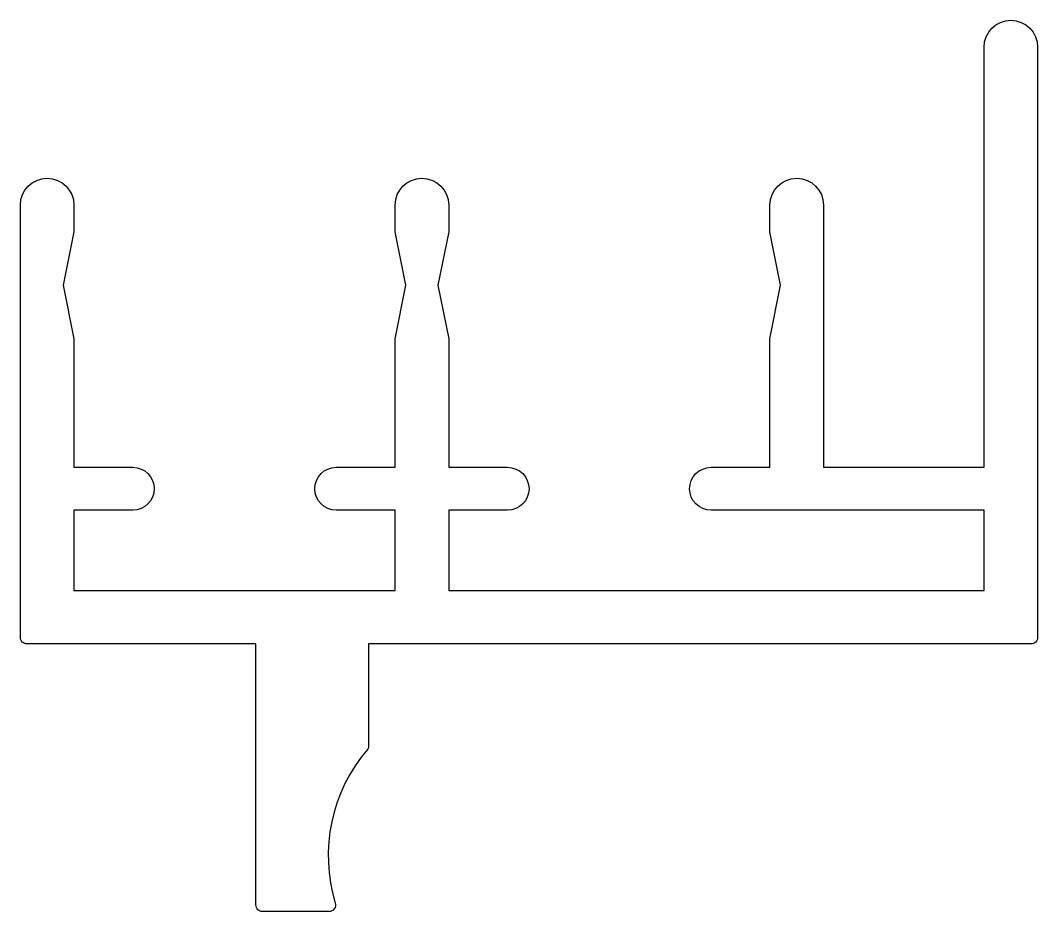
# Model space of a CAD drawing. Extents: x 557.3 to 595.3, y 416.4 to 449.7.
import ezdxf

# ---------------------------------------------------------------- set-up
doc = ezdxf.new("R2010")
doc.units = 0
doc.layers.get('0').update_dxf_attribs({"linetype": 'CONTINUOUS'})

msp = doc.modelspace()

# ---------------------------------------------------------------- linework, layer by layer
msp.add_lwpolyline([(568.793, 416.386), (566.317, 416.386, -0.414214), (566.067, 416.636), (566.067, 426.386), (557.517, 426.386, -0.414214), (557.267, 426.636), (557.267, 442.786, -1), (559.267, 442.786), (559.267, 441.786), (558.867, 439.786), (559.267, 437.786), (559.267, 432.986), (561.467, 432.986, -1), (561.467, 431.386), (559.267, 431.386), (559.267, 428.386), (571.267, 428.386), (571.267, 431.386), (569.067, 431.386, -1), (569.067, 432.986), (571.267, 432.986), (571.267, 437.786), (571.667, 439.786), (571.267, 441.786), (571.267, 442.786, -1), (573.267, 442.786), (573.267, 441.786), (572.867, 439.786), (573.267, 437.786), (573.267, 432.986), (575.467, 432.986, -1), (575.467, 431.386), (573.267, 431.386), (573.267, 428.386), (593.267, 428.386), (593.267, 431.386), (583.067, 431.386, -1), (583.067, 432.986), (585.267, 432.986), (585.267, 437.786), (585.667, 439.786), (585.267, 441.786), (585.267, 442.786, -1), (587.267, 442.786), (587.267, 432.986), (593.267, 432.986), (593.267, 448.686, -1), (595.267, 448.686), (595.267, 426.636, -0.414214), (595.017, 426.386), (570.267, 426.386), (570.267, 422.523, -0.179763), (570.242, 422.458, 0.257442), (569.032, 416.709, -0.503954)], format="xyb", close=True)

doc.saveas('drawing.dxf')
